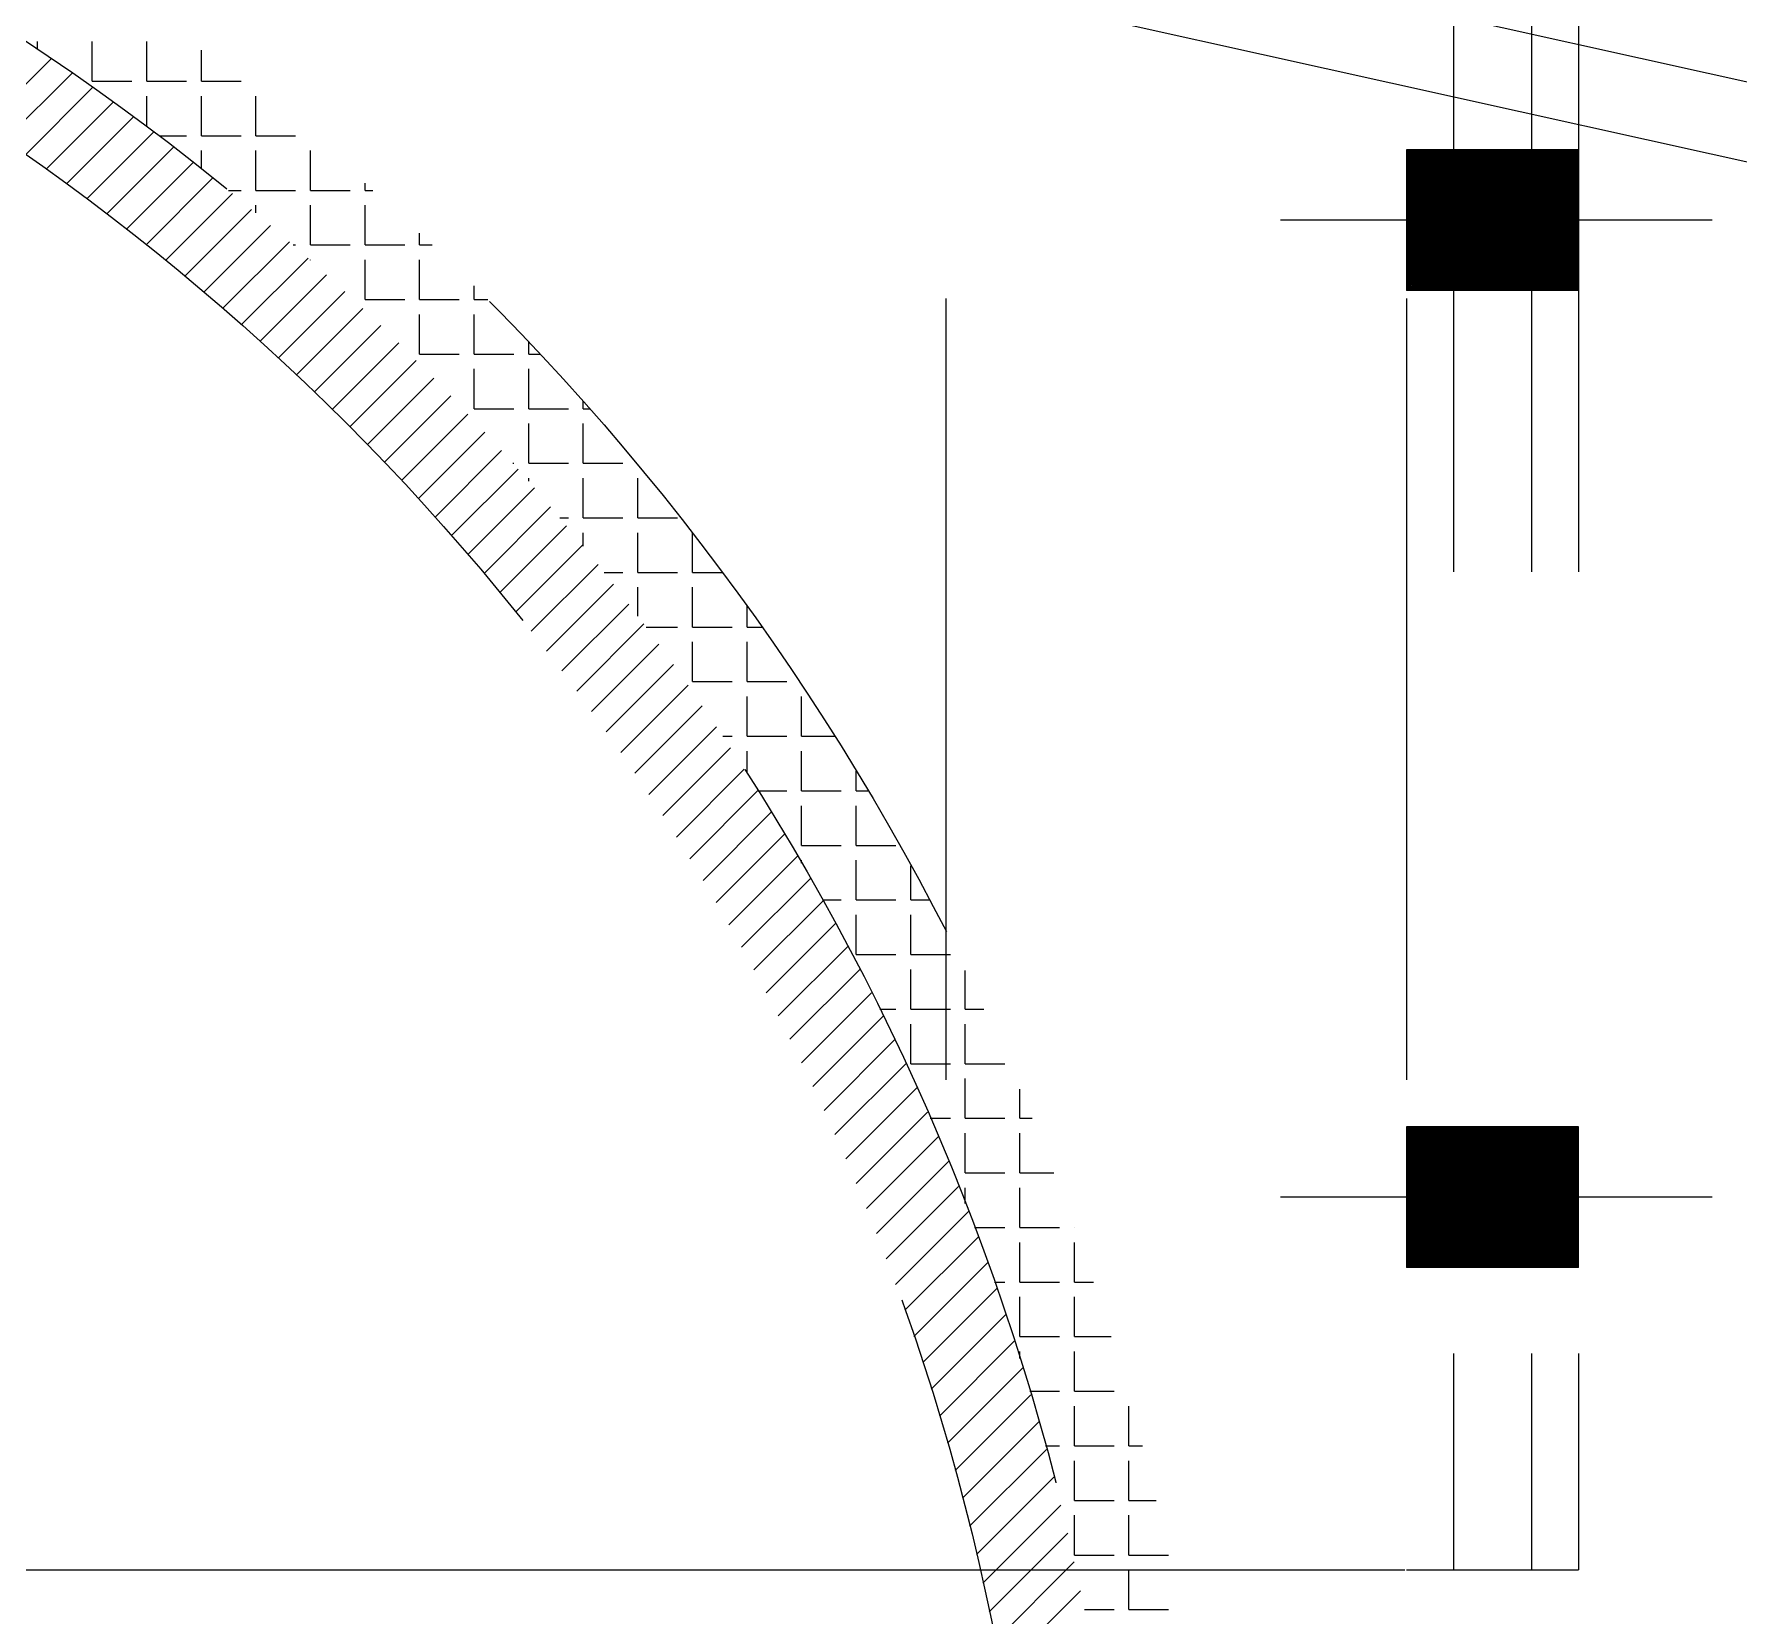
# Model space of a CAD drawing. Header units: inches. Extents: x 0 to 157513, y -28488 to 35640.
# Drawn here: x 10624.6 to 10842.8, y 19728.5 to 19930.9 of the extents above; entities that cross this region are included whole.
import ezdxf

# ---------------------------------------------------------------- set-up
doc = ezdxf.new("R2010")
doc.units = ezdxf.units.IN
doc.header["$LTSCALE"] = 400
doc.header["$MEASUREMENT"] = 0
doc.linetypes.add('PHANTOM', pattern=[2.5, 1.25, -0.25, 0.25, -0.25, 0.25, -0.25])
doc.layers.add('BF', color=8, linetype='PHANTOM')
doc.layers.add('BF STR', color=8, linetype='PHANTOM', lineweight=5)

# ---------------------------------------------------------------- blocks, each defined once
blk = doc.blocks.new('611bf4 strgaele')
at = {"layer": 'BF STR'}
for p, q in [((-269044.44, 34566.32, -169.38), (-269044.44, 33738.63, -169.38)), ((-269034.44, 34566.32, -169.38), (-269034.44, 33738.63, -169.38)), ((-269028.44, 34566.32, -169.38), (-269028.44, 33738.63, -169.38)), ((-269109.44, 34501.32, -169.38), (-269109.44, 33738.63, -169.38)), ((-269050.44, 34501.32, -169.38), (-269050.44, 33738.63, -169.38)), ((-269327.5, 34000.14), (-265757.71, 33208.74)), ((-269327.5, 34000.14), (-265757.71, 33208.74)), ((-269329.67, 33990.38), (-265759.88, 33198.98)), ((-269225.69, 33933.21, -169.38), (-269225.69, 33934.2, -169.38)), ((-269218.7, 33929.12, -169.38), (-269218.7, 33934.2, -169.38)), ((-269211.72, 33929.12, -169.38), (-269211.72, 33934.2, -169.38)), ((-269204.73, 33929.12, -169.38), (-269204.73, 33933.1, -169.38)), ((-269232.55, 33923.37, -169.38), (-269223.9, 33932.01, -169.38)), ((-269229.87, 33921.56, -169.38), (-269221.24, 33930.19, -169.38)), ((-269227.21, 33919.73, -169.38), (-269218.6, 33928.34, -169.38)), ((-269218.7, 33929.12, -169.38), (-269213.62, 33929.12, -169.38)), ((-269211.72, 33929.12, -169.38), (-269206.64, 33929.12, -169.38)), ((-269204.73, 33929.12, -169.38), (-269199.65, 33929.12, -169.38)), ((-269224.58, 33917.87, -169.38), (-269215.98, 33926.47, -169.38)), ((-269211.72, 33923.34, -169.38), (-269211.72, 33927.21, -169.38)), ((-269204.73, 33922.13, -169.38), (-269204.73, 33927.21, -169.38)), ((-269197.75, 33922.13, -169.38), (-269197.75, 33927.21, -169.38)), ((-269221.97, 33915.99, -169.38), (-269213.38, 33924.58, -169.38)), ((-269219.38, 33914.08, -169.38), (-269210.81, 33922.66, -169.38)), ((-269210.12, 33922.13, -169.38), (-269206.64, 33922.13, -169.38)), ((-269204.73, 33922.13, -169.38), (-269199.65, 33922.13, -169.38)), ((-269197.75, 33922.13, -169.38), (-269192.67, 33922.13, -169.38)), ((-269216.82, 33912.16, -169.38), (-269208.26, 33920.71, -169.38)), ((-269204.73, 33917.96, -169.38), (-269204.73, 33920.23, -169.38)), ((-269197.75, 33915.15, -169.38), (-269197.75, 33920.23, -169.38)), ((-269190.76, 33915.15, -169.38), (-269190.76, 33920.23, -169.38)), ((-269028.44, 33920.32, -169.38), (-269050.44, 33920.32, -169.38)), ((-269050.44, 33920.32, -169.38), (-269050.44, 33902.32, -169.38)), ((-269050.44, 33920.17, -169.38), (-269032.59, 33902.32, -169.38)), ((-269050.44, 33919.99, -169.38), (-269032.77, 33902.32, -169.38)), ((-269050.44, 33919.82, -169.38), (-269032.95, 33902.32, -169.38)), ((-269050.44, 33919.64, -169.38), (-269033.12, 33902.32, -169.38)), ((-269050.44, 33919.46, -169.38), (-269033.3, 33902.32, -169.38)), ((-269050.44, 33919.29, -169.38), (-269033.48, 33902.32, -169.38)), ((-269050.42, 33920.32, -169.38), (-269032.42, 33902.32, -169.38)), ((-269050.24, 33920.32, -169.38), (-269032.24, 33902.32, -169.38)), ((-269050.06, 33920.32, -169.38), (-269032.06, 33902.32, -169.38)), ((-269049.89, 33920.32, -169.38), (-269031.89, 33902.32, -169.38)), ((-269049.71, 33920.32, -169.38), (-269031.71, 33902.32, -169.38)), ((-269049.53, 33920.32, -169.38), (-269031.53, 33902.32, -169.38)), ((-269049.36, 33920.32, -169.38), (-269031.36, 33902.32, -169.38)), ((-269049.18, 33920.32, -169.38), (-269031.18, 33902.32, -169.38)), ((-269049, 33920.32, -169.38), (-269031, 33902.32, -169.38)), ((-269048.83, 33920.32, -169.38), (-269030.83, 33902.32, -169.38)), ((-269048.65, 33920.32, -169.38), (-269030.65, 33902.32, -169.38)), ((-269048.47, 33920.32, -169.38), (-269030.47, 33902.32, -169.38)), ((-269048.3, 33920.32, -169.38), (-269030.3, 33902.32, -169.38)), ((-269048.12, 33920.32, -169.38), (-269030.12, 33902.32, -169.38)), ((-269047.94, 33920.32, -169.38), (-269029.94, 33902.32, -169.38)), ((-269047.77, 33920.32, -169.38), (-269029.77, 33902.32, -169.38)), ((-269047.59, 33920.32, -169.38), (-269029.59, 33902.32, -169.38)), ((-269047.41, 33920.32, -169.38), (-269029.41, 33902.32, -169.38)), ((-269047.23, 33920.32, -169.38), (-269029.23, 33902.32, -169.38)), ((-269047.06, 33920.32, -169.38), (-269029.06, 33902.32, -169.38)), ((-269046.88, 33920.32, -169.38), (-269028.88, 33902.32, -169.38)), ((-269046.7, 33920.32, -169.38), (-269028.7, 33902.32, -169.38)), ((-269046.53, 33920.32, -169.38), (-269028.53, 33902.32, -169.38)), ((-269046.35, 33920.32, -169.38), (-269028.44, 33902.41, -169.38)), ((-269046.17, 33920.32, -169.38), (-269028.44, 33902.59, -169.38)), ((-269046, 33920.32, -169.38), (-269028.44, 33902.77, -169.38)), ((-269045.82, 33920.32, -169.38), (-269028.44, 33902.94, -169.38)), ((-269045.64, 33920.32, -169.38), (-269028.44, 33903.12, -169.38)), ((-269045.47, 33920.32, -169.38), (-269028.44, 33903.3, -169.38)), ((-269045.29, 33920.32, -169.38), (-269028.44, 33903.47, -169.38)), ((-269045.11, 33920.32, -169.38), (-269028.44, 33903.65, -169.38)), ((-269044.94, 33920.32, -169.38), (-269028.44, 33903.83, -169.38)), ((-269044.76, 33920.32, -169.38), (-269028.44, 33904, -169.38)), ((-269044.58, 33920.32, -169.38), (-269028.44, 33904.18, -169.38)), ((-269044.41, 33920.32, -169.38), (-269028.44, 33904.36, -169.38)), ((-269044.23, 33920.32, -169.38), (-269028.44, 33904.54, -169.38)), ((-269044.05, 33920.32, -169.38), (-269028.44, 33904.71, -169.38)), ((-269043.88, 33920.32, -169.38), (-269028.44, 33904.89, -169.38)), ((-269043.7, 33920.32, -169.38), (-269028.44, 33905.07, -169.38)), ((-269043.52, 33920.32, -169.38), (-269028.44, 33905.24, -169.38)), ((-269043.35, 33920.32, -169.38), (-269028.44, 33905.42, -169.38)), ((-269043.17, 33920.32, -169.38), (-269028.44, 33905.6, -169.38)), ((-269042.99, 33920.32, -169.38), (-269028.44, 33905.77, -169.38)), ((-269042.82, 33920.32, -169.38), (-269028.44, 33905.95, -169.38)), ((-269042.64, 33920.32, -169.38), (-269028.44, 33906.13, -169.38)), ((-269042.46, 33920.32, -169.38), (-269028.44, 33906.3, -169.38)), ((-269042.28, 33920.32, -169.38), (-269028.44, 33906.48, -169.38)), ((-269042.11, 33920.32, -169.38), (-269028.44, 33906.66, -169.38)), ((-269041.93, 33920.32, -169.38), (-269028.44, 33906.83, -169.38)), ((-269041.75, 33920.32, -169.38), (-269028.44, 33907.01, -169.38)), ((-269041.58, 33920.32, -169.38), (-269028.44, 33907.19, -169.38)), ((-269041.4, 33920.32, -169.38), (-269028.44, 33907.36, -169.38)), ((-269041.22, 33920.32, -169.38), (-269028.44, 33907.54, -169.38)), ((-269041.05, 33920.32, -169.38), (-269028.44, 33907.72, -169.38)), ((-269040.87, 33920.32, -169.38), (-269028.44, 33907.89, -169.38)), ((-269040.69, 33920.32, -169.38), (-269028.44, 33908.07, -169.38)), ((-269040.52, 33920.32, -169.38), (-269028.44, 33908.25, -169.38)), ((-269040.34, 33920.32, -169.38), (-269028.44, 33908.42, -169.38)), ((-269040.16, 33920.32, -169.38), (-269028.44, 33908.6, -169.38)), ((-269039.99, 33920.32, -169.38), (-269028.44, 33908.78, -169.38)), ((-269039.81, 33920.32, -169.38), (-269028.44, 33908.95, -169.38)), ((-269039.63, 33920.32, -169.38), (-269028.44, 33909.13, -169.38)), ((-269039.46, 33920.32, -169.38), (-269028.44, 33909.31, -169.38)), ((-269039.28, 33920.32, -169.38), (-269028.44, 33909.48, -169.38)), ((-269039.1, 33920.32, -169.38), (-269028.44, 33909.66, -169.38)), ((-269038.93, 33920.32, -169.38), (-269028.44, 33909.84, -169.38)), ((-269038.75, 33920.32, -169.38), (-269028.44, 33910.02, -169.38)), ((-269038.57, 33920.32, -169.38), (-269028.44, 33910.19, -169.38)), ((-269038.4, 33920.32, -169.38), (-269028.44, 33910.37, -169.38)), ((-269038.22, 33920.32, -169.38), (-269028.44, 33910.55, -169.38)), ((-269038.04, 33920.32, -169.38), (-269028.44, 33910.72, -169.38)), ((-269037.87, 33920.32, -169.38), (-269028.44, 33910.9, -169.38)), ((-269037.69, 33920.32, -169.38), (-269028.44, 33911.08, -169.38)), ((-269037.51, 33920.32, -169.38), (-269028.44, 33911.25, -169.38)), ((-269037.34, 33920.32, -169.38), (-269028.44, 33911.43, -169.38)), ((-269037.16, 33920.32, -169.38), (-269028.44, 33911.61, -169.38)), ((-269036.98, 33920.32, -169.38), (-269028.44, 33911.78, -169.38)), ((-269036.8, 33920.32, -169.38), (-269028.44, 33911.96, -169.38)), ((-269036.63, 33920.32, -169.38), (-269028.44, 33912.14, -169.38)), ((-269036.45, 33920.32, -169.38), (-269028.44, 33912.31, -169.38)), ((-269036.27, 33920.32, -169.38), (-269028.44, 33912.49, -169.38)), ((-269036.1, 33920.32, -169.38), (-269028.44, 33912.67, -169.38)), ((-269035.92, 33920.32, -169.38), (-269028.44, 33912.84, -169.38)), ((-269035.74, 33920.32, -169.38), (-269028.44, 33913.02, -169.38)), ((-269035.57, 33920.32, -169.38), (-269028.44, 33913.2, -169.38)), ((-269035.39, 33920.32, -169.38), (-269028.44, 33913.37, -169.38)), ((-269035.21, 33920.32, -169.38), (-269028.44, 33913.55, -169.38)), ((-269035.04, 33920.32, -169.38), (-269028.44, 33913.73, -169.38)), ((-269034.86, 33920.32, -169.38), (-269028.44, 33913.9, -169.38)), ((-269034.68, 33920.32, -169.38), (-269028.44, 33914.08, -169.38)), ((-269034.51, 33920.32, -169.38), (-269028.44, 33914.26, -169.38)), ((-269034.33, 33920.32, -169.38), (-269028.44, 33914.43, -169.38)), ((-269034.15, 33920.32, -169.38), (-269028.44, 33914.61, -169.38)), ((-269033.98, 33920.32, -169.38), (-269028.44, 33914.79, -169.38)), ((-269033.8, 33920.32, -169.38), (-269028.44, 33914.97, -169.38)), ((-269033.62, 33920.32, -169.38), (-269028.44, 33915.14, -169.38)), ((-269033.45, 33920.32, -169.38), (-269028.44, 33915.32, -169.38)), ((-269033.27, 33920.32, -169.38), (-269028.44, 33915.5, -169.38)), ((-269033.09, 33920.32, -169.38), (-269028.44, 33915.67, -169.38)), ((-269032.92, 33920.32, -169.38), (-269028.44, 33915.85, -169.38)), ((-269032.74, 33920.32, -169.38), (-269028.44, 33916.03, -169.38)), ((-269032.56, 33920.32, -169.38), (-269028.44, 33916.2, -169.38)), ((-269032.39, 33920.32, -169.38), (-269028.44, 33916.38, -169.38)), ((-269032.21, 33920.32, -169.38), (-269028.44, 33916.56, -169.38)), ((-269032.03, 33920.32, -169.38), (-269028.44, 33916.73, -169.38)), ((-269031.86, 33920.32, -169.38), (-269028.44, 33916.91, -169.38)), ((-269031.68, 33920.32, -169.38), (-269028.44, 33917.09, -169.38)), ((-269031.5, 33920.32, -169.38), (-269028.44, 33917.26, -169.38)), ((-269031.32, 33920.32, -169.38), (-269028.44, 33917.44, -169.38)), ((-269031.15, 33920.32, -169.38), (-269028.44, 33917.62, -169.38)), ((-269030.97, 33920.32, -169.38), (-269028.44, 33917.79, -169.38)), ((-269030.79, 33920.32, -169.38), (-269028.44, 33917.97, -169.38)), ((-269030.62, 33920.32, -169.38), (-269028.44, 33918.15, -169.38)), ((-269030.44, 33920.32, -169.38), (-269028.44, 33918.32, -169.38)), ((-269030.26, 33920.32, -169.38), (-269028.44, 33918.5, -169.38)), ((-269030.09, 33920.32, -169.38), (-269028.44, 33918.68, -169.38)), ((-269029.91, 33920.32, -169.38), (-269028.44, 33918.85, -169.38)), ((-269029.73, 33920.32, -169.38), (-269028.44, 33919.03, -169.38)), ((-269029.56, 33920.32, -169.38), (-269028.44, 33919.21, -169.38)), ((-269029.38, 33920.32, -169.38), (-269028.44, 33919.38, -169.38)), ((-269029.2, 33920.32, -169.38), (-269028.44, 33919.56, -169.38)), ((-269029.03, 33920.32, -169.38), (-269028.44, 33919.74, -169.38)), ((-269028.85, 33920.32, -169.38), (-269028.44, 33919.91, -169.38)), ((-269028.67, 33920.32, -169.38), (-269028.44, 33920.09, -169.38)), ((-269028.5, 33920.32, -169.38), (-269028.44, 33920.27, -169.38)), ((-269028.44, 33902.32, -169.38), (-269028.44, 33920.32, -169.38)), ((-269214.29, 33910.2, -169.38), (-269205.74, 33918.75, -169.38)), ((-269050.44, 33919.11, -169.38), (-269033.65, 33902.32, -169.38)), ((-269050.44, 33918.93, -169.38), (-269033.83, 33902.32, -169.38)), ((-269050.44, 33918.76, -169.38), (-269034.01, 33902.32, -169.38)), ((-269050.44, 33918.58, -169.38), (-269034.18, 33902.32, -169.38)), ((-269050.44, 33918.4, -169.38), (-269034.36, 33902.32, -169.38)), ((-269050.44, 33918.23, -169.38), (-269034.54, 33902.32, -169.38)), ((-269050.44, 33918.05, -169.38), (-269034.71, 33902.32, -169.38)), ((-269050.44, 33917.87, -169.38), (-269034.89, 33902.32, -169.38)), ((-269050.44, 33917.7, -169.38), (-269035.07, 33902.32, -169.38)), ((-269050.44, 33917.52, -169.38), (-269035.25, 33902.32, -169.38)), ((-269050.44, 33917.34, -169.38), (-269035.42, 33902.32, -169.38)), ((-269050.44, 33917.17, -169.38), (-269035.6, 33902.32, -169.38)), ((-269050.44, 33916.99, -169.38), (-269035.78, 33902.32, -169.38)), ((-269211.77, 33908.22, -169.38), (-269203.24, 33916.76, -169.38)), ((-269201.24, 33915.15, -169.38), (-269199.65, 33915.15, -169.38)), ((-269197.75, 33915.15, -169.38), (-269192.67, 33915.15, -169.38)), ((-269190.76, 33915.15, -169.38), (-269185.68, 33915.15, -169.38)), ((-269183.78, 33915.15, -169.38), (-269183.78, 33916.05, -169.38)), ((-269183.78, 33915.15, -169.38), (-269182.76, 33915.15, -169.38)), ((-269050.44, 33916.81, -169.38), (-269035.95, 33902.32, -169.38)), ((-269050.44, 33916.64, -169.38), (-269036.13, 33902.32, -169.38)), ((-269050.44, 33916.46, -169.38), (-269036.31, 33902.32, -169.38)), ((-269050.44, 33916.28, -169.38), (-269036.48, 33902.32, -169.38)), ((-269050.44, 33916.11, -169.38), (-269036.66, 33902.32, -169.38)), ((-269050.44, 33915.93, -169.38), (-269036.84, 33902.32, -169.38)), ((-269050.44, 33915.75, -169.38), (-269037.01, 33902.32, -169.38)), ((-269050.44, 33915.58, -169.38), (-269037.19, 33902.32, -169.38)), ((-269050.44, 33915.4, -169.38), (-269037.37, 33902.32, -169.38)), ((-269050.44, 33915.22, -169.38), (-269037.54, 33902.32, -169.38)), ((-269050.44, 33915.04, -169.38), (-269037.72, 33902.32, -169.38)), ((-269050.44, 33914.87, -169.38), (-269037.9, 33902.32, -169.38)), ((-269209.28, 33906.22, -169.38), (-269200.76, 33914.75, -169.38)), ((-269206.82, 33904.2, -169.38), (-269198.3, 33912.72, -169.38)), ((-269197.75, 33912.26, -169.38), (-269197.75, 33913.24, -169.38)), ((-269190.76, 33908.16, -169.38), (-269190.76, 33913.24, -169.38)), ((-269183.78, 33908.16, -169.38), (-269183.78, 33913.24, -169.38)), ((-269050.44, 33914.69, -169.38), (-269038.07, 33902.32, -169.38)), ((-269050.44, 33914.51, -169.38), (-269038.25, 33902.32, -169.38)), ((-269050.44, 33914.34, -169.38), (-269038.43, 33902.32, -169.38)), ((-269050.44, 33914.16, -169.38), (-269038.6, 33902.32, -169.38)), ((-269050.44, 33913.98, -169.38), (-269038.78, 33902.32, -169.38)), ((-269050.44, 33913.81, -169.38), (-269038.96, 33902.32, -169.38)), ((-269050.44, 33913.63, -169.38), (-269039.13, 33902.32, -169.38)), ((-269050.44, 33913.45, -169.38), (-269039.31, 33902.32, -169.38)), ((-269050.44, 33913.28, -169.38), (-269039.49, 33902.32, -169.38)), ((-269050.44, 33913.1, -169.38), (-269039.66, 33902.32, -169.38)), ((-269050.44, 33912.92, -169.38), (-269039.84, 33902.32, -169.38)), ((-269050.44, 33912.75, -169.38), (-269040.02, 33902.32, -169.38)), ((-269204.38, 33902.15, -169.38), (-269195.87, 33910.66, -169.38)), ((-269011.32, 33911.32, -169.38), (-269066.58, 33911.32, -169.38)), ((-269050.44, 33912.57, -169.38), (-269040.19, 33902.32, -169.38)), ((-269050.44, 33912.39, -169.38), (-269040.37, 33902.32, -169.38)), ((-269050.44, 33912.22, -169.38), (-269040.55, 33902.32, -169.38)), ((-269050.44, 33912.04, -169.38), (-269040.73, 33902.32, -169.38)), ((-269050.44, 33911.86, -169.38), (-269040.9, 33902.32, -169.38)), ((-269050.44, 33911.69, -169.38), (-269041.08, 33902.32, -169.38)), ((-269050.44, 33911.51, -169.38), (-269041.26, 33902.32, -169.38)), ((-269050.44, 33911.33, -169.38), (-269041.43, 33902.32, -169.38)), ((-269050.44, 33911.16, -169.38), (-269041.61, 33902.32, -169.38)), ((-269050.44, 33910.98, -169.38), (-269041.79, 33902.32, -169.38)), ((-269050.44, 33910.8, -169.38), (-269041.96, 33902.32, -169.38)), ((-269050.44, 33910.63, -169.38), (-269042.14, 33902.32, -169.38)), ((-269050.44, 33910.45, -169.38), (-269042.32, 33902.32, -169.38)), ((-269201.96, 33900.07, -169.38), (-269193.46, 33908.58, -169.38)), ((-269176.79, 33908.16, -169.38), (-269176.79, 33909.69, -169.38)), ((-269050.44, 33910.27, -169.38), (-269042.49, 33902.32, -169.38)), ((-269050.44, 33910.09, -169.38), (-269042.67, 33902.32, -169.38)), ((-269050.44, 33909.92, -169.38), (-269042.85, 33902.32, -169.38)), ((-269050.44, 33909.74, -169.38), (-269043.02, 33902.32, -169.38)), ((-269050.44, 33909.56, -169.38), (-269043.2, 33902.32, -169.38)), ((-269050.44, 33909.39, -169.38), (-269043.38, 33902.32, -169.38)), ((-269050.44, 33909.21, -169.38), (-269043.55, 33902.32, -169.38)), ((-269050.44, 33909.03, -169.38), (-269043.73, 33902.32, -169.38)), ((-269050.44, 33908.86, -169.38), (-269043.91, 33902.32, -169.38)), ((-269050.44, 33908.68, -169.38), (-269044.08, 33902.32, -169.38)), ((-269050.44, 33908.5, -169.38), (-269044.26, 33902.32, -169.38)), ((-269050.44, 33908.33, -169.38), (-269044.44, 33902.32, -169.38)), ((-269199.57, 33897.98, -169.38), (-269191.07, 33906.48, -169.38)), ((-269192.98, 33908.16, -169.38), (-269192.67, 33908.16, -169.38)), ((-269190.76, 33908.16, -169.38), (-269185.68, 33908.16, -169.38)), ((-269190.76, 33906.21, -169.38), (-269190.76, 33906.26, -169.38)), ((-269183.78, 33908.16, -169.38), (-269178.7, 33908.16, -169.38)), ((-269183.78, 33901.18, -169.38), (-269183.78, 33906.26, -169.38)), ((-269176.79, 33908.16, -169.38), (-269175.18, 33908.16, -169.38)), ((-269176.79, 33901.18, -169.38), (-269176.79, 33906.26, -169.38)), ((-269050.44, 33908.15, -169.38), (-269044.61, 33902.32, -169.38)), ((-269050.44, 33907.97, -169.38), (-269044.79, 33902.32, -169.38)), ((-269050.44, 33907.8, -169.38), (-269044.97, 33902.32, -169.38)), ((-269050.44, 33907.62, -169.38), (-269045.14, 33902.32, -169.38)), ((-269050.44, 33907.44, -169.38), (-269045.32, 33902.32, -169.38)), ((-269050.44, 33907.27, -169.38), (-269045.5, 33902.32, -169.38)), ((-269050.44, 33907.09, -169.38), (-269045.67, 33902.32, -169.38)), ((-269050.44, 33906.91, -169.38), (-269045.85, 33902.32, -169.38)), ((-269050.44, 33906.74, -169.38), (-269046.03, 33902.32, -169.38)), ((-269050.44, 33906.56, -169.38), (-269046.21, 33902.32, -169.38)), ((-269050.44, 33906.38, -169.38), (-269046.38, 33902.32, -169.38)), ((-269050.44, 33906.21, -169.38), (-269046.56, 33902.32, -169.38)), ((-269197.2, 33895.86, -169.38), (-269188.7, 33904.35, -169.38)), ((-269050.44, 33906.03, -169.38), (-269046.74, 33902.32, -169.38)), ((-269050.44, 33905.85, -169.38), (-269046.91, 33902.32, -169.38)), ((-269050.44, 33905.68, -169.38), (-269047.09, 33902.32, -169.38)), ((-269050.44, 33905.5, -169.38), (-269047.27, 33902.32, -169.38)), ((-269050.44, 33905.32, -169.38), (-269047.44, 33902.32, -169.38)), ((-269050.44, 33905.15, -169.38), (-269047.62, 33902.32, -169.38)), ((-269050.44, 33904.97, -169.38), (-269047.8, 33902.32, -169.38)), ((-269050.44, 33904.79, -169.38), (-269047.97, 33902.32, -169.38)), ((-269050.44, 33904.61, -169.38), (-269048.15, 33902.32, -169.38)), ((-269050.44, 33904.44, -169.38), (-269048.33, 33902.32, -169.38)), ((-269050.44, 33904.26, -169.38), (-269048.5, 33902.32, -169.38)), ((-269050.44, 33904.08, -169.38), (-269048.68, 33902.32, -169.38)), ((-269050.44, 33903.91, -169.38), (-269048.86, 33902.32, -169.38)), ((-269194.85, 33893.71, -169.38), (-269186.36, 33902.2, -169.38)), ((-269169.81, 33901.18, -169.38), (-269169.81, 33902.94, -169.38)), ((-269050.44, 33903.73, -169.38), (-269049.03, 33902.32, -169.38)), ((-269050.44, 33903.55, -169.38), (-269049.21, 33902.32, -169.38)), ((-269050.44, 33903.38, -169.38), (-269049.39, 33902.32, -169.38)), ((-269050.44, 33903.2, -169.38), (-269049.56, 33902.32, -169.38)), ((-269050.44, 33903.02, -169.38), (-269049.74, 33902.32, -169.38)), ((-269050.44, 33902.85, -169.38), (-269049.92, 33902.32, -169.38)), ((-269050.44, 33902.67, -169.38), (-269050.09, 33902.32, -169.38)), ((-269050.44, 33902.49, -169.38), (-269050.27, 33902.32, -169.38)), ((-269028.44, 33902.32, -169.38), (-269050.44, 33902.32, -169.38)), ((-269192.53, 33891.54, -169.38), (-269184.04, 33900.03, -169.38)), ((-269183.78, 33901.18, -169.38), (-269178.7, 33901.18, -169.38)), ((-269176.79, 33901.18, -169.38), (-269171.71, 33901.18, -169.38)), ((-269169.81, 33901.18, -169.38), (-269168.05, 33901.18, -169.38)), ((-269190.23, 33889.35, -169.38), (-269181.75, 33897.84, -169.38)), ((-269176.79, 33894.19, -169.38), (-269176.79, 33899.27, -169.38)), ((-269169.81, 33894.19, -169.38), (-269169.81, 33899.27, -169.38)), ((-269187.96, 33887.14, -169.38), (-269179.47, 33895.62, -169.38)), ((-269162.82, 33894.19, -169.38), (-269162.82, 33895.78, -169.38)), ((-269185.71, 33884.9, -169.38), (-269177.22, 33893.39, -169.38)), ((-269176.79, 33894.19, -169.38), (-269171.71, 33894.19, -169.38)), ((-269169.81, 33894.19, -169.38), (-269164.73, 33894.19, -169.38)), ((-269162.82, 33894.19, -169.38), (-269161.33, 33894.19, -169.38)), ((-269183.48, 33882.64, -169.38), (-269174.99, 33891.12, -169.38)), ((-269169.81, 33887.21, -169.38), (-269169.81, 33892.29, -169.38)), ((-269162.82, 33887.21, -169.38), (-269162.82, 33892.29, -169.38)), ((-269181.27, 33880.35, -169.38), (-269172.79, 33888.84, -169.38)), ((-269179.09, 33878.04, -169.38), (-269170.6, 33886.53, -169.38)), ((-269169.81, 33887.21, -169.38), (-269164.73, 33887.21, -169.38)), ((-269162.82, 33887.21, -169.38), (-269157.74, 33887.21, -169.38)), ((-269155.84, 33887.21, -169.38), (-269155.84, 33888.15, -169.38)), ((-269155.84, 33887.21, -169.38), (-269155, 33887.21, -169.38)), ((-269162.82, 33880.22, -169.38), (-269162.82, 33885.3, -169.38)), ((-269155.84, 33880.22, -169.38), (-269155.84, 33885.3, -169.38)), ((-269176.93, 33875.71, -169.38), (-269168.44, 33884.2, -169.38)), ((-269174.8, 33873.35, -169.38), (-269166.3, 33881.85, -169.38)), ((-269164.85, 33880.22, -169.38), (-269164.73, 33880.22, -169.38)), ((-269162.82, 33880.22, -169.38), (-269157.74, 33880.22, -169.38)), ((-269155.84, 33880.22, -169.38), (-269150.76, 33880.22, -169.38)), ((-269172.69, 33870.98, -169.38), (-269164.19, 33879.48, -169.38)), ((-269162.82, 33877.92, -169.38), (-269162.82, 33878.32, -169.38)), ((-269155.84, 33873.24, -169.38), (-269155.84, 33878.32, -169.38)), ((-269148.85, 33873.24, -169.38), (-269148.85, 33878.32, -169.38)), ((-269170.6, 33868.57, -169.38), (-269162.09, 33877.08, -169.38)), ((-269168.54, 33866.14, -169.38), (-269160.02, 33874.66, -169.38)), ((-269166.5, 33863.69, -169.38), (-269157.98, 33872.22, -169.38)), ((-269158.83, 33873.24, -169.38), (-269157.74, 33873.24, -169.38)), ((-269155.84, 33873.24, -169.38), (-269150.76, 33873.24, -169.38)), ((-269155.84, 33869.61, -169.38), (-269155.84, 33871.33, -169.38)), ((-269148.85, 33873.24, -169.38), (-269143.77, 33873.24, -169.38)), ((-269148.85, 33866.25, -169.38), (-269148.85, 33871.33, -169.38)), ((-269141.87, 33866.25, -169.38), (-269141.87, 33871.3, -169.38)), ((-269164.49, 33861.22, -169.38), (-269155.95, 33869.75, -169.38)), ((-269162.49, 33858.72, -169.38), (-269153.95, 33867.26, -169.38)), ((-269160.53, 33856.2, -169.38), (-269151.97, 33864.75, -169.38)), ((-269153.15, 33866.25, -169.38), (-269150.76, 33866.25, -169.38)), ((-269148.85, 33866.25, -169.38), (-269143.77, 33866.25, -169.38)), ((-269141.87, 33866.25, -169.38), (-269138.04, 33866.25, -169.38)), ((-269148.85, 33860.68, -169.38), (-269148.85, 33864.35, -169.38)), ((-269141.87, 33859.27, -169.38), (-269141.87, 33864.35, -169.38)), ((-269158.58, 33853.65, -169.38), (-269150.02, 33862.21, -169.38)), ((-269134.88, 33859.27, -169.38), (-269134.88, 33861.94, -169.38)), ((-269156.67, 33851.08, -169.38), (-269148.09, 33859.66, -169.38)), ((-269147.8, 33859.27, -169.38), (-269143.77, 33859.27, -169.38)), ((-269141.87, 33859.27, -169.38), (-269136.79, 33859.27, -169.38)), ((-269134.88, 33859.27, -169.38), (-269132.98, 33859.27, -169.38)), ((-269154.77, 33848.48, -169.38), (-269146.18, 33857.07, -169.38)), ((-269141.87, 33852.28, -169.38), (-269141.87, 33857.36, -169.38)), ((-269134.88, 33852.28, -169.38), (-269134.88, 33857.36, -169.38)), ((-269152.9, 33845.86, -169.38), (-269144.29, 33854.47, -169.38)), ((-269151.05, 33843.22, -169.38), (-269142.43, 33851.84, -169.38)), ((-269141.87, 33852.28, -169.38), (-269136.79, 33852.28, -169.38)), ((-269134.88, 33852.28, -169.38), (-269129.8, 33852.28, -169.38)), ((-269134.88, 33845.3, -169.38), (-269134.88, 33850.38, -169.38)), ((-269127.9, 33845.3, -169.38), (-269127.9, 33850.38, -169.38)), ((-269149.23, 33840.55, -169.38), (-269140.6, 33849.19, -169.38)), ((-269147.44, 33837.86, -169.38), (-269138.78, 33846.51, -169.38)), ((-269137.97, 33845.3, -169.38), (-269136.79, 33845.3, -169.38)), ((-269134.88, 33845.3, -169.38), (-269129.8, 33845.3, -169.38)), ((-269127.9, 33845.3, -169.38), (-269123.68, 33845.3, -169.38)), ((-269145.67, 33835.14, -169.38), (-269136.99, 33843.81, -169.38)), ((-269134.88, 33840.55, -169.38), (-269134.88, 33843.39, -169.38)), ((-269127.9, 33838.31, -169.38), (-269127.9, 33843.39, -169.38)), ((-269143.92, 33832.39, -169.38), (-269135.23, 33841.09, -169.38)), ((-269120.91, 33838.31, -169.38), (-269120.91, 33840.82, -169.38)), ((-269142.2, 33829.62, -169.38), (-269133.48, 33838.34, -169.38)), ((-269133.47, 33838.31, -169.38), (-269129.8, 33838.31, -169.38)), ((-269127.9, 33838.31, -169.38), (-269122.82, 33838.31, -169.38)), ((-269127.9, 33831.33, -169.38), (-269127.9, 33836.41, -169.38)), ((-269120.91, 33838.31, -169.38), (-269119.41, 33838.31, -169.38)), ((-269120.91, 33831.33, -169.38), (-269120.91, 33836.41, -169.38)), ((-269140.51, 33826.83, -169.38), (-269131.77, 33835.57, -169.38)), ((-269138.84, 33824.01, -169.38), (-269130.08, 33832.77, -169.38)), ((-269137.19, 33821.16, -169.38), (-269128.41, 33829.94, -169.38)), ((-269127.9, 33831.33, -169.38), (-269122.82, 33831.33, -169.38)), ((-269120.91, 33831.33, -169.38), (-269115.83, 33831.33, -169.38)), ((-269127.9, 33829.07, -169.38), (-269127.9, 33829.42, -169.38)), ((-269120.91, 33824.34, -169.38), (-269120.91, 33829.42, -169.38)), ((-269113.93, 33824.34, -169.38), (-269113.93, 33828.73, -169.38)), ((-269135.58, 33818.29, -169.38), (-269126.77, 33827.1, -169.38)), ((-269133.99, 33815.39, -169.38), (-269125.15, 33824.22, -169.38)), ((-269125.21, 33824.34, -169.38), (-269122.82, 33824.34, -169.38)), ((-269120.91, 33824.34, -169.38), (-269115.83, 33824.34, -169.38)), ((-269113.93, 33824.34, -169.38), (-269111.56, 33824.34, -169.38)), ((-269132.42, 33812.46, -169.38), (-269123.56, 33821.33, -169.38)), ((-269120.91, 33817.36, -169.38), (-269120.91, 33822.44, -169.38)), ((-269113.93, 33817.36, -169.38), (-269113.93, 33822.44, -169.38)), ((-269130.89, 33809.51, -169.38), (-269121.99, 33818.4, -169.38)), ((-269120.91, 33817.36, -169.38), (-269115.83, 33817.36, -169.38)), ((-269113.93, 33817.36, -169.38), (-269108.85, 33817.36, -169.38)), ((-269129.38, 33806.53, -169.38), (-269120.45, 33815.45, -169.38)), ((-269113.93, 33810.37, -169.38), (-269113.93, 33815.45, -169.38)), ((-269106.94, 33810.37, -169.38), (-269106.94, 33815.31, -169.38)), ((-269127.89, 33803.52, -169.38), (-269118.94, 33812.48, -169.38)), ((-269117.89, 33810.37, -169.38), (-269115.83, 33810.37, -169.38)), ((-269113.93, 33810.37, -169.38), (-269108.85, 33810.37, -169.38)), ((-269106.94, 33810.37, -169.38), (-269104.57, 33810.37, -169.38)), ((-269126.44, 33800.48, -169.38), (-269117.45, 33809.47, -169.38)), ((-269113.93, 33803.39, -169.38), (-269113.93, 33808.47, -169.38)), ((-269106.94, 33803.39, -169.38), (-269106.94, 33808.47, -169.38)), ((-269125.01, 33797.42, -169.38), (-269115.99, 33806.44, -169.38)), ((-269123.62, 33794.32, -169.38), (-269114.55, 33803.39, -169.38)), ((-269113.93, 33803.39, -169.38), (-269108.85, 33803.39, -169.38)), ((-269106.94, 33803.39, -169.38), (-269101.86, 33803.39, -169.38)), ((-269106.94, 33796.4, -169.38), (-269106.94, 33801.48, -169.38)), ((-269122.25, 33791.2, -169.38), (-269113.15, 33800.3, -169.38)), ((-269099.96, 33796.4, -169.38), (-269099.96, 33800.12, -169.38)), ((-269120.91, 33788.05, -169.38), (-269111.77, 33797.19, -169.38)), ((-269111.42, 33796.4, -169.38), (-269108.85, 33796.4, -169.38)), ((-269106.94, 33796.4, -169.38), (-269101.86, 33796.4, -169.38)), ((-269099.96, 33796.4, -169.38), (-269098.39, 33796.4, -169.38)), ((-269028.44, 33795.32, -169.38), (-269050.44, 33795.32, -169.38)), ((-269050.44, 33795.32, -169.38), (-269050.44, 33777.32, -169.38)), ((-269050.44, 33795.17, -169.38), (-269032.59, 33777.32, -169.38)), ((-269050.44, 33794.99, -169.38), (-269032.77, 33777.32, -169.38)), ((-269050.44, 33794.82, -169.38), (-269032.95, 33777.32, -169.38)), ((-269050.42, 33795.32, -169.38), (-269032.42, 33777.32, -169.38)), ((-269050.24, 33795.32, -169.38), (-269032.24, 33777.32, -169.38)), ((-269050.06, 33795.32, -169.38), (-269032.06, 33777.32, -169.38)), ((-269049.89, 33795.32, -169.38), (-269031.89, 33777.32, -169.38)), ((-269049.71, 33795.32, -169.38), (-269031.71, 33777.32, -169.38)), ((-269049.53, 33795.32, -169.38), (-269031.53, 33777.32, -169.38)), ((-269049.36, 33795.32, -169.38), (-269031.36, 33777.32, -169.38)), ((-269049.18, 33795.32, -169.38), (-269031.18, 33777.32, -169.38)), ((-269049, 33795.32, -169.38), (-269031, 33777.32, -169.38)), ((-269048.83, 33795.32, -169.38), (-269030.83, 33777.32, -169.38)), ((-269048.65, 33795.32, -169.38), (-269030.65, 33777.32, -169.38)), ((-269048.47, 33795.32, -169.38), (-269030.47, 33777.32, -169.38)), ((-269048.3, 33795.32, -169.38), (-269030.3, 33777.32, -169.38)), ((-269048.12, 33795.32, -169.38), (-269030.12, 33777.32, -169.38)), ((-269047.94, 33795.32, -169.38), (-269029.94, 33777.32, -169.38)), ((-269047.77, 33795.32, -169.38), (-269029.77, 33777.32, -169.38)), ((-269047.59, 33795.32, -169.38), (-269029.59, 33777.32, -169.38)), ((-269047.41, 33795.32, -169.38), (-269029.41, 33777.32, -169.38)), ((-269047.23, 33795.32, -169.38), (-269029.23, 33777.32, -169.38)), ((-269047.06, 33795.32, -169.38), (-269029.06, 33777.32, -169.38)), ((-269046.88, 33795.32, -169.38), (-269028.88, 33777.32, -169.38)), ((-269046.7, 33795.32, -169.38), (-269028.7, 33777.32, -169.38)), ((-269046.53, 33795.32, -169.38), (-269028.53, 33777.32, -169.38)), ((-269046.35, 33795.32, -169.38), (-269028.44, 33777.41, -169.38)), ((-269046.17, 33795.32, -169.38), (-269028.44, 33777.59, -169.38)), ((-269046, 33795.32, -169.38), (-269028.44, 33777.77, -169.38)), ((-269045.82, 33795.32, -169.38), (-269028.44, 33777.94, -169.38)), ((-269045.64, 33795.32, -169.38), (-269028.44, 33778.12, -169.38)), ((-269045.47, 33795.32, -169.38), (-269028.44, 33778.3, -169.38)), ((-269045.29, 33795.32, -169.38), (-269028.44, 33778.47, -169.38)), ((-269045.11, 33795.32, -169.38), (-269028.44, 33778.65, -169.38)), ((-269044.94, 33795.32, -169.38), (-269028.44, 33778.83, -169.38)), ((-269044.76, 33795.32, -169.38), (-269028.44, 33779, -169.38)), ((-269044.58, 33795.32, -169.38), (-269028.44, 33779.18, -169.38)), ((-269044.41, 33795.32, -169.38), (-269028.44, 33779.36, -169.38)), ((-269044.23, 33795.32, -169.38), (-269028.44, 33779.54, -169.38)), ((-269044.05, 33795.32, -169.38), (-269028.44, 33779.71, -169.38)), ((-269043.88, 33795.32, -169.38), (-269028.44, 33779.89, -169.38)), ((-269043.7, 33795.32, -169.38), (-269028.44, 33780.07, -169.38)), ((-269043.52, 33795.32, -169.38), (-269028.44, 33780.24, -169.38)), ((-269043.35, 33795.32, -169.38), (-269028.44, 33780.42, -169.38)), ((-269043.17, 33795.32, -169.38), (-269028.44, 33780.6, -169.38)), ((-269042.99, 33795.32, -169.38), (-269028.44, 33780.77, -169.38)), ((-269042.82, 33795.32, -169.38), (-269028.44, 33780.95, -169.38)), ((-269042.64, 33795.32, -169.38), (-269028.44, 33781.13, -169.38)), ((-269042.46, 33795.32, -169.38), (-269028.44, 33781.3, -169.38)), ((-269042.28, 33795.32, -169.38), (-269028.44, 33781.48, -169.38)), ((-269042.11, 33795.32, -169.38), (-269028.44, 33781.66, -169.38)), ((-269041.93, 33795.32, -169.38), (-269028.44, 33781.83, -169.38)), ((-269041.75, 33795.32, -169.38), (-269028.44, 33782.01, -169.38)), ((-269041.58, 33795.32, -169.38), (-269028.44, 33782.19, -169.38)), ((-269041.4, 33795.32, -169.38), (-269028.44, 33782.36, -169.38)), ((-269041.22, 33795.32, -169.38), (-269028.44, 33782.54, -169.38)), ((-269041.05, 33795.32, -169.38), (-269028.44, 33782.72, -169.38)), ((-269040.87, 33795.32, -169.38), (-269028.44, 33782.89, -169.38)), ((-269040.69, 33795.32, -169.38), (-269028.44, 33783.07, -169.38)), ((-269040.52, 33795.32, -169.38), (-269028.44, 33783.25, -169.38)), ((-269040.34, 33795.32, -169.38), (-269028.44, 33783.42, -169.38)), ((-269040.16, 33795.32, -169.38), (-269028.44, 33783.6, -169.38)), ((-269039.99, 33795.32, -169.38), (-269028.44, 33783.78, -169.38)), ((-269039.81, 33795.32, -169.38), (-269028.44, 33783.95, -169.38)), ((-269039.63, 33795.32, -169.38), (-269028.44, 33784.13, -169.38)), ((-269039.46, 33795.32, -169.38), (-269028.44, 33784.31, -169.38)), ((-269039.28, 33795.32, -169.38), (-269028.44, 33784.48, -169.38)), ((-269039.1, 33795.32, -169.38), (-269028.44, 33784.66, -169.38)), ((-269038.93, 33795.32, -169.38), (-269028.44, 33784.84, -169.38)), ((-269038.75, 33795.32, -169.38), (-269028.44, 33785.02, -169.38)), ((-269038.57, 33795.32, -169.38), (-269028.44, 33785.19, -169.38)), ((-269038.4, 33795.32, -169.38), (-269028.44, 33785.37, -169.38)), ((-269038.22, 33795.32, -169.38), (-269028.44, 33785.55, -169.38)), ((-269038.04, 33795.32, -169.38), (-269028.44, 33785.72, -169.38)), ((-269037.87, 33795.32, -169.38), (-269028.44, 33785.9, -169.38)), ((-269037.69, 33795.32, -169.38), (-269028.44, 33786.08, -169.38)), ((-269037.51, 33795.32, -169.38), (-269028.44, 33786.25, -169.38)), ((-269037.34, 33795.32, -169.38), (-269028.44, 33786.43, -169.38)), ((-269037.16, 33795.32, -169.38), (-269028.44, 33786.61, -169.38)), ((-269036.98, 33795.32, -169.38), (-269028.44, 33786.78, -169.38)), ((-269036.8, 33795.32, -169.38), (-269028.44, 33786.96, -169.38)), ((-269036.63, 33795.32, -169.38), (-269028.44, 33787.14, -169.38)), ((-269036.45, 33795.32, -169.38), (-269028.44, 33787.31, -169.38)), ((-269036.27, 33795.32, -169.38), (-269028.44, 33787.49, -169.38)), ((-269036.1, 33795.32, -169.38), (-269028.44, 33787.67, -169.38)), ((-269035.92, 33795.32, -169.38), (-269028.44, 33787.84, -169.38)), ((-269035.74, 33795.32, -169.38), (-269028.44, 33788.02, -169.38)), ((-269035.57, 33795.32, -169.38), (-269028.44, 33788.2, -169.38)), ((-269035.39, 33795.32, -169.38), (-269028.44, 33788.37, -169.38)), ((-269035.21, 33795.32, -169.38), (-269028.44, 33788.55, -169.38)), ((-269035.04, 33795.32, -169.38), (-269028.44, 33788.73, -169.38)), ((-269034.86, 33795.32, -169.38), (-269028.44, 33788.9, -169.38)), ((-269034.68, 33795.32, -169.38), (-269028.44, 33789.08, -169.38)), ((-269034.51, 33795.32, -169.38), (-269028.44, 33789.26, -169.38)), ((-269034.33, 33795.32, -169.38), (-269028.44, 33789.43, -169.38)), ((-269034.15, 33795.32, -169.38), (-269028.44, 33789.61, -169.38)), ((-269033.98, 33795.32, -169.38), (-269028.44, 33789.79, -169.38)), ((-269033.8, 33795.32, -169.38), (-269028.44, 33789.97, -169.38)), ((-269033.62, 33795.32, -169.38), (-269028.44, 33790.14, -169.38)), ((-269033.45, 33795.32, -169.38), (-269028.44, 33790.32, -169.38)), ((-269033.27, 33795.32, -169.38), (-269028.44, 33790.5, -169.38)), ((-269033.09, 33795.32, -169.38), (-269028.44, 33790.67, -169.38)), ((-269032.92, 33795.32, -169.38), (-269028.44, 33790.85, -169.38)), ((-269032.74, 33795.32, -169.38), (-269028.44, 33791.03, -169.38)), ((-269032.56, 33795.32, -169.38), (-269028.44, 33791.2, -169.38)), ((-269032.39, 33795.32, -169.38), (-269028.44, 33791.38, -169.38)), ((-269032.21, 33795.32, -169.38), (-269028.44, 33791.56, -169.38)), ((-269032.03, 33795.32, -169.38), (-269028.44, 33791.73, -169.38)), ((-269031.86, 33795.32, -169.38), (-269028.44, 33791.91, -169.38)), ((-269031.68, 33795.32, -169.38), (-269028.44, 33792.09, -169.38)), ((-269031.5, 33795.32, -169.38), (-269028.44, 33792.26, -169.38)), ((-269031.32, 33795.32, -169.38), (-269028.44, 33792.44, -169.38)), ((-269031.15, 33795.32, -169.38), (-269028.44, 33792.62, -169.38)), ((-269030.97, 33795.32, -169.38), (-269028.44, 33792.79, -169.38)), ((-269030.79, 33795.32, -169.38), (-269028.44, 33792.97, -169.38)), ((-269030.62, 33795.32, -169.38), (-269028.44, 33793.15, -169.38)), ((-269030.44, 33795.32, -169.38), (-269028.44, 33793.32, -169.38)), ((-269030.26, 33795.32, -169.38), (-269028.44, 33793.5, -169.38)), ((-269030.09, 33795.32, -169.38), (-269028.44, 33793.68, -169.38)), ((-269029.91, 33795.32, -169.38), (-269028.44, 33793.85, -169.38)), ((-269029.73, 33795.32, -169.38), (-269028.44, 33794.03, -169.38)), ((-269029.56, 33795.32, -169.38), (-269028.44, 33794.21, -169.38)), ((-269029.38, 33795.32, -169.38), (-269028.44, 33794.38, -169.38)), ((-269029.2, 33795.32, -169.38), (-269028.44, 33794.56, -169.38)), ((-269029.03, 33795.32, -169.38), (-269028.44, 33794.74, -169.38)), ((-269028.85, 33795.32, -169.38), (-269028.44, 33794.91, -169.38)), ((-269028.67, 33795.32, -169.38), (-269028.44, 33795.09, -169.38)), ((-269028.5, 33795.32, -169.38), (-269028.44, 33795.27, -169.38)), ((-269028.44, 33777.32, -169.38), (-269028.44, 33795.32, -169.38)), ((-269119.6, 33784.87, -169.38), (-269110.42, 33794.05, -169.38)), ((-269106.94, 33789.42, -169.38), (-269106.94, 33794.5, -169.38)), ((-269099.96, 33789.42, -169.38), (-269099.96, 33794.5, -169.38)), ((-269050.44, 33794.64, -169.38), (-269033.12, 33777.32, -169.38)), ((-269050.44, 33794.46, -169.38), (-269033.3, 33777.32, -169.38)), ((-269050.44, 33794.29, -169.38), (-269033.48, 33777.32, -169.38)), ((-269050.44, 33794.11, -169.38), (-269033.65, 33777.32, -169.38)), ((-269050.44, 33793.93, -169.38), (-269033.83, 33777.32, -169.38)), ((-269050.44, 33793.76, -169.38), (-269034.01, 33777.32, -169.38)), ((-269050.44, 33793.58, -169.38), (-269034.18, 33777.32, -169.38)), ((-269050.44, 33793.4, -169.38), (-269034.36, 33777.32, -169.38)), ((-269050.44, 33793.23, -169.38), (-269034.54, 33777.32, -169.38)), ((-269050.44, 33793.05, -169.38), (-269034.71, 33777.32, -169.38)), ((-269050.44, 33792.87, -169.38), (-269034.89, 33777.32, -169.38)), ((-269050.44, 33792.7, -169.38), (-269035.07, 33777.32, -169.38)), ((-269118.32, 33781.66, -169.38), (-269109.1, 33790.89, -169.38)), ((-269050.44, 33792.52, -169.38), (-269035.25, 33777.32, -169.38)), ((-269050.44, 33792.34, -169.38), (-269035.42, 33777.32, -169.38)), ((-269050.44, 33792.17, -169.38), (-269035.6, 33777.32, -169.38)), ((-269050.44, 33791.99, -169.38), (-269035.78, 33777.32, -169.38)), ((-269050.44, 33791.81, -169.38), (-269035.95, 33777.32, -169.38)), ((-269050.44, 33791.64, -169.38), (-269036.13, 33777.32, -169.38)), ((-269050.44, 33791.46, -169.38), (-269036.31, 33777.32, -169.38)), ((-269050.44, 33791.28, -169.38), (-269036.48, 33777.32, -169.38)), ((-269050.44, 33791.11, -169.38), (-269036.66, 33777.32, -169.38)), ((-269050.44, 33790.93, -169.38), (-269036.84, 33777.32, -169.38)), ((-269050.44, 33790.75, -169.38), (-269037.01, 33777.32, -169.38)), ((-269050.44, 33790.58, -169.38), (-269037.19, 33777.32, -169.38)), ((-269050.44, 33790.4, -169.38), (-269037.37, 33777.32, -169.38)), ((-269106.94, 33789.42, -169.38), (-269101.86, 33789.42, -169.38)), ((-269099.96, 33789.42, -169.38), (-269095.59, 33789.42, -169.38)), ((-269050.44, 33790.22, -169.38), (-269037.54, 33777.32, -169.38)), ((-269050.44, 33790.04, -169.38), (-269037.72, 33777.32, -169.38)), ((-269050.44, 33789.87, -169.38), (-269037.9, 33777.32, -169.38)), ((-269050.44, 33789.69, -169.38), (-269038.07, 33777.32, -169.38)), ((-269050.44, 33789.51, -169.38), (-269038.25, 33777.32, -169.38)), ((-269050.44, 33789.34, -169.38), (-269038.43, 33777.32, -169.38)), ((-269050.44, 33789.16, -169.38), (-269038.6, 33777.32, -169.38)), ((-269050.44, 33788.98, -169.38), (-269038.78, 33777.32, -169.38)), ((-269050.44, 33788.81, -169.38), (-269038.96, 33777.32, -169.38)), ((-269050.44, 33788.63, -169.38), (-269039.13, 33777.32, -169.38)), ((-269050.44, 33788.45, -169.38), (-269039.31, 33777.32, -169.38)), ((-269050.44, 33788.28, -169.38), (-269039.49, 33777.32, -169.38)), ((-269117.07, 33778.42, -169.38), (-269107.8, 33787.69, -169.38)), ((-269106.94, 33785.51, -169.38), (-269106.94, 33787.51, -169.38)), ((-269099.96, 33782.43, -169.38), (-269099.96, 33787.51, -169.38)), ((-269011.32, 33786.32, -169.38), (-269066.58, 33786.32, -169.38)), ((-269050.44, 33788.1, -169.38), (-269039.66, 33777.32, -169.38)), ((-269050.44, 33787.92, -169.38), (-269039.84, 33777.32, -169.38)), ((-269050.44, 33787.75, -169.38), (-269040.02, 33777.32, -169.38)), ((-269050.44, 33787.57, -169.38), (-269040.19, 33777.32, -169.38)), ((-269050.44, 33787.39, -169.38), (-269040.37, 33777.32, -169.38)), ((-269050.44, 33787.22, -169.38), (-269040.55, 33777.32, -169.38)), ((-269050.44, 33787.04, -169.38), (-269040.73, 33777.32, -169.38)), ((-269050.44, 33786.86, -169.38), (-269040.9, 33777.32, -169.38)), ((-269050.44, 33786.69, -169.38), (-269041.08, 33777.32, -169.38)), ((-269050.44, 33786.51, -169.38), (-269041.26, 33777.32, -169.38)), ((-269050.44, 33786.33, -169.38), (-269041.43, 33777.32, -169.38)), ((-269050.44, 33786.16, -169.38), (-269041.61, 33777.32, -169.38)), ((-269115.86, 33775.14, -169.38), (-269106.54, 33784.46, -169.38)), ((-269050.44, 33785.98, -169.38), (-269041.79, 33777.32, -169.38)), ((-269050.44, 33785.8, -169.38), (-269041.96, 33777.32, -169.38)), ((-269050.44, 33785.63, -169.38), (-269042.14, 33777.32, -169.38)), ((-269050.44, 33785.45, -169.38), (-269042.32, 33777.32, -169.38)), ((-269050.44, 33785.27, -169.38), (-269042.49, 33777.32, -169.38)), ((-269050.44, 33785.09, -169.38), (-269042.67, 33777.32, -169.38)), ((-269050.44, 33784.92, -169.38), (-269042.85, 33777.32, -169.38)), ((-269050.44, 33784.74, -169.38), (-269043.02, 33777.32, -169.38)), ((-269050.44, 33784.56, -169.38), (-269043.2, 33777.32, -169.38)), ((-269050.44, 33784.39, -169.38), (-269043.38, 33777.32, -169.38)), ((-269050.44, 33784.21, -169.38), (-269043.55, 33777.32, -169.38)), ((-269050.44, 33784.03, -169.38), (-269043.73, 33777.32, -169.38)), ((-269050.44, 33783.86, -169.38), (-269043.91, 33777.32, -169.38)), ((-269105.76, 33782.43, -169.38), (-269101.86, 33782.43, -169.38)), ((-269099.96, 33782.43, -169.38), (-269094.88, 33782.43, -169.38)), ((-269092.97, 33782.43, -169.38), (-269092.97, 33782.45, -169.38)), ((-269092.97, 33782.43, -169.38), (-269092.97, 33782.43, -169.38)), ((-269050.44, 33783.68, -169.38), (-269044.08, 33777.32, -169.38)), ((-269050.44, 33783.5, -169.38), (-269044.26, 33777.32, -169.38)), ((-269050.44, 33783.33, -169.38), (-269044.44, 33777.32, -169.38)), ((-269050.44, 33783.15, -169.38), (-269044.61, 33777.32, -169.38)), ((-269050.44, 33782.97, -169.38), (-269044.79, 33777.32, -169.38)), ((-269050.44, 33782.8, -169.38), (-269044.97, 33777.32, -169.38)), ((-269050.44, 33782.62, -169.38), (-269045.14, 33777.32, -169.38)), ((-269050.44, 33782.44, -169.38), (-269045.32, 33777.32, -169.38)), ((-269050.44, 33782.27, -169.38), (-269045.5, 33777.32, -169.38)), ((-269050.44, 33782.09, -169.38), (-269045.67, 33777.32, -169.38)), ((-269050.44, 33781.91, -169.38), (-269045.85, 33777.32, -169.38)), ((-269050.44, 33781.74, -169.38), (-269046.03, 33777.32, -169.38)), ((-269114.67, 33771.84, -169.38), (-269105.3, 33781.21, -169.38)), ((-269099.96, 33775.45, -169.38), (-269099.96, 33780.53, -169.38)), ((-269092.97, 33775.45, -169.38), (-269092.97, 33780.53, -169.38)), ((-269050.44, 33781.56, -169.38), (-269046.21, 33777.32, -169.38)), ((-269050.44, 33781.38, -169.38), (-269046.38, 33777.32, -169.38)), ((-269050.44, 33781.21, -169.38), (-269046.56, 33777.32, -169.38)), ((-269050.44, 33781.03, -169.38), (-269046.74, 33777.32, -169.38)), ((-269050.44, 33780.85, -169.38), (-269046.91, 33777.32, -169.38)), ((-269050.44, 33780.68, -169.38), (-269047.09, 33777.32, -169.38)), ((-269050.44, 33780.5, -169.38), (-269047.27, 33777.32, -169.38)), ((-269050.44, 33780.32, -169.38), (-269047.44, 33777.32, -169.38)), ((-269050.44, 33780.15, -169.38), (-269047.62, 33777.32, -169.38)), ((-269050.44, 33779.97, -169.38), (-269047.8, 33777.32, -169.38)), ((-269050.44, 33779.79, -169.38), (-269047.97, 33777.32, -169.38)), ((-269050.44, 33779.61, -169.38), (-269048.15, 33777.32, -169.38)), ((-269113.52, 33768.5, -169.38), (-269104.1, 33777.92, -169.38)), ((-269050.44, 33779.44, -169.38), (-269048.33, 33777.32, -169.38)), ((-269050.44, 33779.26, -169.38), (-269048.5, 33777.32, -169.38)), ((-269050.44, 33779.08, -169.38), (-269048.68, 33777.32, -169.38)), ((-269050.44, 33778.91, -169.38), (-269048.86, 33777.32, -169.38)), ((-269050.44, 33778.73, -169.38), (-269049.03, 33777.32, -169.38)), ((-269050.44, 33778.55, -169.38), (-269049.21, 33777.32, -169.38)), ((-269050.44, 33778.38, -169.38), (-269049.39, 33777.32, -169.38)), ((-269050.44, 33778.2, -169.38), (-269049.56, 33777.32, -169.38)), ((-269050.44, 33778.02, -169.38), (-269049.74, 33777.32, -169.38)), ((-269050.44, 33777.85, -169.38), (-269049.92, 33777.32, -169.38)), ((-269050.44, 33777.67, -169.38), (-269050.09, 33777.32, -169.38)), ((-269050.44, 33777.49, -169.38), (-269050.27, 33777.32, -169.38)), ((-269028.44, 33777.32, -169.38), (-269050.44, 33777.32, -169.38)), ((-269103.22, 33775.45, -169.38), (-269101.86, 33775.45, -169.38)), ((-269099.96, 33775.45, -169.38), (-269094.88, 33775.45, -169.38)), ((-269092.97, 33775.45, -169.38), (-269090.53, 33775.45, -169.38)), ((-269112.39, 33765.14, -169.38), (-269102.92, 33774.61, -169.38)), ((-269099.96, 33768.46, -169.38), (-269099.96, 33773.54, -169.38)), ((-269092.97, 33768.46, -169.38), (-269092.97, 33773.54, -169.38)), ((-269111.31, 33761.73, -169.38), (-269101.78, 33771.26, -169.38)), ((-269110.25, 33758.3, -169.38), (-269100.67, 33767.88, -169.38)), ((-269099.96, 33768.46, -169.38), (-269094.88, 33768.46, -169.38)), ((-269099.96, 33765.65, -169.38), (-269099.96, 33766.56, -169.38)), ((-269092.97, 33768.46, -169.38), (-269088.26, 33768.46, -169.38)), ((-269092.97, 33761.48, -169.38), (-269092.97, 33766.56, -169.38)), ((-269109.23, 33754.83, -169.38), (-269099.59, 33764.47, -169.38)), ((-269108.25, 33751.32, -169.38), (-269098.54, 33761.03, -169.38)), ((-269098.68, 33761.48, -169.38), (-269094.88, 33761.48, -169.38)), ((-269092.97, 33761.48, -169.38), (-269087.89, 33761.48, -169.38)), ((-269092.97, 33754.49, -169.38), (-269092.97, 33759.57, -169.38)), ((-269085.99, 33754.49, -169.38), (-269085.99, 33759.57, -169.38)), ((-269107.3, 33747.78, -169.38), (-269097.53, 33757.55, -169.38)), ((-269106.39, 33744.2, -169.38), (-269096.55, 33754.04, -169.38)), ((-269096.67, 33754.49, -169.38), (-269094.88, 33754.49, -169.38)), ((-269092.97, 33754.49, -169.38), (-269087.89, 33754.49, -169.38)), ((-269085.99, 33754.49, -169.38), (-269084.25, 33754.49, -169.38)), ((-269092.97, 33747.51, -169.38), (-269092.97, 33752.59, -169.38)), ((-269085.99, 33747.51, -169.38), (-269085.99, 33752.59, -169.38)), ((-269105.51, 33740.59, -169.38), (-269095.61, 33750.49, -169.38)), ((-269104.68, 33736.93, -169.38), (-269094.7, 33746.91, -169.38)), ((-269092.97, 33747.51, -169.38), (-269087.89, 33747.51, -169.38)), ((-269085.99, 33747.51, -169.38), (-269082.49, 33747.51, -169.38)), ((-269092.97, 33740.52, -169.38), (-269092.97, 33745.6, -169.38)), ((-269085.99, 33740.52, -169.38), (-269085.99, 33745.6, -169.38)), ((-269103.88, 33733.24, -169.38), (-269093.82, 33743.3, -169.38)), ((-269092.97, 33740.52, -169.38), (-269087.89, 33740.52, -169.38)), ((-269085.99, 33740.52, -169.38), (-269080.91, 33740.52, -169.38)), ((-269400.44, 33738.63, -169.38), (-269050.67, 33738.63, -169.38)), ((-269103.12, 33729.51, -169.38), (-269092.99, 33739.64, -169.38)), ((-269085.99, 33733.54, -169.38), (-269085.99, 33738.62, -169.38)), ((-269050.44, 33738.63, -169.38), (-269028.44, 33738.63, -169.38)), ((-269102.4, 33725.73, -169.38), (-269092.19, 33735.95, -169.38)), ((-269091.69, 33733.54, -169.38), (-269087.89, 33733.54, -169.38)), ((-269085.99, 33733.54, -169.38), (-269080.91, 33733.54, -169.38))]:
    blk.add_line(p, q, dxfattribs=at)
for radius in [327, 315, 303]:
    blk.add_circle((-269400.44, 33671.13, -169.38), radius, dxfattribs=at)

msp = doc.modelspace()

# ---------------------------------------------------------------- block references
at = {"layer": 'BF'}
msp.add_blockref('611bf4 strgaele', (279850.69, -14004.25, 169.38), dxfattribs=at)

doc.saveas('drawing.dxf')
